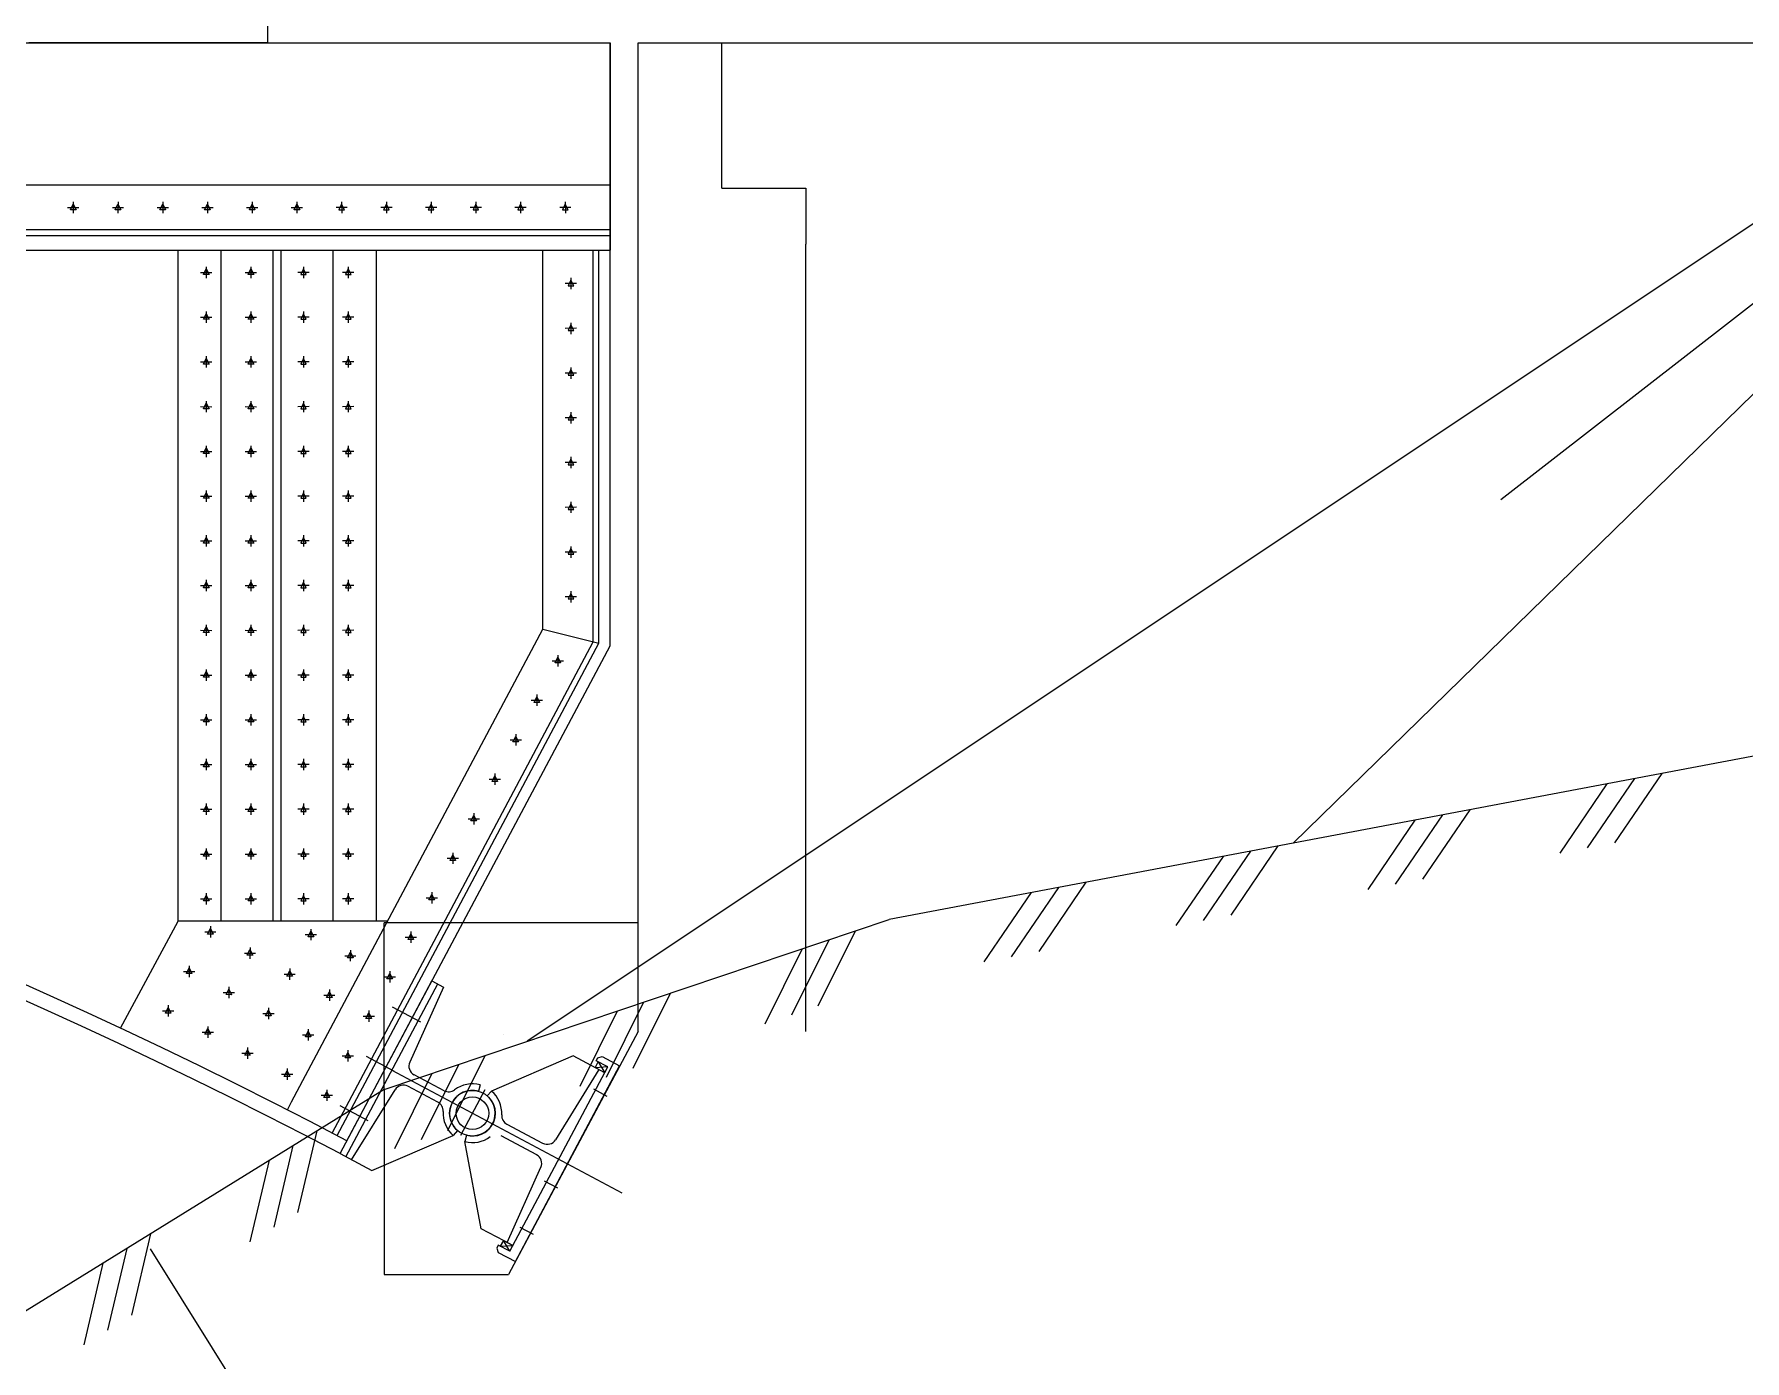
# Model space of a CAD drawing. Header units: millimetres. Extents: x 1931 to 30327, y -2374 to 17555.
# Drawn here: x 17798 to 20857, y -359 to 2013 of the extents above; entities that cross this region are included whole.
import ezdxf

# ---------------------------------------------------------------- set-up
doc = ezdxf.new("R2010")
doc.units = ezdxf.units.MM

msp = doc.modelspace()

# ---------------------------------------------------------------- linework, layer by layer
at = {"color": 4, "linetype": 'ByBlock', "lineweight": -2}
for p, q in [((18214.8, 2028.4), (18214.8, 1997.8)), ((17376.8, 1997.8), (18827.6, 1997.8)), ((17527.6, 1997.8), (18827.6, 1997.8)), ((17734.9, 1997.8), (17974.9, 1997.8)), ((18028.3, 1997.8), (17788.4, 1997.8)), ((18214.8, 1997.8), (17974.9, 1997.8)), ((18214.8, 1997.8), (17974.9, 1997.8)), ((18214.8, 1997.8), (17974.9, 1997.8)), ((18618.9, 1997.8), (18827.6, 1997.8)), ((21357.6, 1997.8), (18679.3, 212.3)), ((18827.6, 1653.2), (18827.6, 1997.8)), ((18827.6, 1997.8), (18827.6, 1753.2)), ((18877.6, 1997.8), (28826.8, 1997.8)), ((18877.6, 344.5), (18877.6, 1997.8)), ((19027.6, 1737.8), (19027.6, 1997.8)), ((20049.1, 566.6), (21515.1, 1997.8)), ((20420.6, 1181.3), (21470.9, 1997.8)), ((18827.6, 1753.2), (18827.6, 1627.2)), ((18827.6, 1753.2), (18827.6, 1654.2)), ((18827.6, 1743.2), (17126.8, 1743.2)), ((17867.7, 1713.2), (17867.6, 1693.1)), ((17947.7, 1713.2), (17947.6, 1693.1)), ((18027.7, 1713.2), (18027.6, 1693.1)), ((18107.7, 1713.2), (18107.6, 1693.1)), ((18187.7, 1713.2), (18187.6, 1693.1)), ((18267.7, 1713.2), (18267.6, 1693.1)), ((18347.6, 1713.2), (18347.7, 1693.1)), ((18427.6, 1713.2), (18427.7, 1693.1)), ((18507.6, 1713.2), (18507.7, 1693.1)), ((18587.6, 1713.2), (18587.7, 1693.1)), ((18667.6, 1713.2), (18667.7, 1693.1)), ((18747.6, 1713.2), (18747.7, 1693.1)), ((19027.6, 1737.8), (19177.6, 1737.8)), ((19177.6, 1737.8), (19177.6, 1637.8)), ((17857.6, 1703.2), (17877.7, 1703.1)), ((17862.6, 1699.3), (17867.6, 1709.3)), ((17872.6, 1699.3), (17862.6, 1699.3)), ((17867.6, 1709.3), (17872.6, 1699.3)), ((17937.6, 1703.2), (17957.7, 1703.1)), ((17942.6, 1699.3), (17947.6, 1709.3)), ((17952.6, 1699.3), (17942.6, 1699.3)), ((17947.6, 1709.3), (17952.6, 1699.3)), ((18017.6, 1703.2), (18037.7, 1703.1)), ((18022.6, 1699.3), (18027.6, 1709.3)), ((18032.6, 1699.3), (18022.6, 1699.3)), ((18027.6, 1709.3), (18032.6, 1699.3)), ((18097.6, 1703.2), (18117.7, 1703.1)), ((18102.6, 1699.3), (18107.6, 1709.3)), ((18112.6, 1699.3), (18102.6, 1699.3)), ((18107.6, 1709.3), (18112.6, 1699.3)), ((18177.6, 1703.2), (18197.7, 1703.1)), ((18182.6, 1699.3), (18187.6, 1709.3)), ((18192.6, 1699.3), (18182.6, 1699.3)), ((18187.6, 1709.3), (18192.6, 1699.3)), ((18257.6, 1703.2), (18277.7, 1703.1)), ((18262.6, 1699.3), (18267.6, 1709.3)), ((18272.6, 1699.3), (18262.6, 1699.3)), ((18267.6, 1709.3), (18272.6, 1699.3)), ((18357.7, 1703.2), (18337.6, 1703.1)), ((18347.6, 1709.3), (18342.6, 1699.3)), ((18342.6, 1699.3), (18352.6, 1699.3)), ((18352.6, 1699.3), (18347.6, 1709.3)), ((18437.7, 1703.2), (18417.6, 1703.1)), ((18427.6, 1709.3), (18422.6, 1699.3)), ((18422.6, 1699.3), (18432.6, 1699.3)), ((18432.6, 1699.3), (18427.6, 1709.3)), ((18517.7, 1703.2), (18497.6, 1703.1)), ((18507.6, 1709.3), (18502.6, 1699.3)), ((18502.6, 1699.3), (18512.6, 1699.3)), ((18512.6, 1699.3), (18507.6, 1709.3)), ((18597.7, 1703.2), (18577.6, 1703.1)), ((18587.6, 1709.3), (18582.6, 1699.3)), ((18582.6, 1699.3), (18592.6, 1699.3)), ((18592.6, 1699.3), (18587.6, 1709.3)), ((18677.7, 1703.2), (18657.6, 1703.1)), ((18667.6, 1709.3), (18662.6, 1699.3)), ((18662.6, 1699.3), (18672.6, 1699.3)), ((18672.6, 1699.3), (18667.6, 1709.3)), ((18757.7, 1703.2), (18737.6, 1703.1)), ((18747.6, 1709.3), (18742.6, 1699.3)), ((18742.6, 1699.3), (18752.6, 1699.3)), ((18752.6, 1699.3), (18747.6, 1709.3)), ((13826.8, 1653.2), (18827.6, 1653.2)), ((18827.6, 1663.2), (17126.8, 1663.2)), ((18827.6, 919.4), (18827.6, 1653.2)), ((13826.8, 1627.2), (18827.6, 1627.2)), ((18055.1, 427.2), (18055.1, 1627.2)), ((18132.4, 427.2), (18132.4, 1627.2)), ((18225.4, 427.2), (18225.4, 1627.2)), ((18239.4, 427.2), (18239.4, 1627.2)), ((18332.4, 427.2), (18332.4, 1627.2)), ((18409.7, 427.2), (18409.7, 1627.2)), ((18707.6, 949.4), (18707.6, 1627.2)), ((18797.6, 926.9), (18797.6, 1627.2)), ((18807.6, 924.4), (18807.6, 1627.2)), ((19177.6, 230.1), (19177.6, 1637.8)), ((18100.4, 1583.3), (18105.4, 1593.3)), ((18105.4, 1597.2), (18105.4, 1577.1)), ((18105.4, 1593.3), (18110.4, 1583.3)), ((18180.4, 1583.3), (18185.4, 1593.3)), ((18185.4, 1597.2), (18185.4, 1577.1)), ((18185.4, 1593.3), (18190.4, 1583.3)), ((18279.4, 1593.3), (18274.4, 1583.3)), ((18279.4, 1597.2), (18279.4, 1577.1)), ((18284.4, 1583.3), (18279.4, 1593.3)), ((18359.4, 1593.3), (18354.4, 1583.3)), ((18359.4, 1597.2), (18359.4, 1577.1)), ((18364.4, 1583.3), (18359.4, 1593.3)), ((18095.3, 1587.2), (18115.5, 1587.1)), ((18110.4, 1583.3), (18100.4, 1583.3)), ((18175.3, 1587.2), (18195.5, 1587.1)), ((18190.4, 1583.3), (18180.4, 1583.3)), ((18289.5, 1587.2), (18269.3, 1587.1)), ((18274.4, 1583.3), (18284.4, 1583.3)), ((18369.5, 1587.2), (18349.3, 1587.1)), ((18354.4, 1583.3), (18364.4, 1583.3)), ((18767.6, 1567.2), (18747.5, 1567.1)), ((18757.5, 1573.3), (18752.6, 1563.3)), ((18752.6, 1563.3), (18762.6, 1563.3)), ((18757.5, 1577.2), (18757.6, 1557)), ((18762.6, 1563.3), (18757.5, 1573.3)), ((18095.3, 1507.2), (18115.5, 1507.1)), ((18100.4, 1503.3), (18105.4, 1513.3)), ((18110.4, 1503.3), (18100.4, 1503.3)), ((18105.4, 1517.2), (18105.4, 1497.1)), ((18105.4, 1513.3), (18110.4, 1503.3)), ((18175.3, 1507.2), (18195.5, 1507.1)), ((18180.4, 1503.3), (18185.4, 1513.3)), ((18190.4, 1503.3), (18180.4, 1503.3)), ((18185.4, 1517.2), (18185.4, 1497.1)), ((18185.4, 1513.3), (18190.4, 1503.3)), ((18289.5, 1507.2), (18269.3, 1507.1)), ((18279.4, 1513.3), (18274.4, 1503.3)), ((18274.4, 1503.3), (18284.4, 1503.3)), ((18279.4, 1517.2), (18279.4, 1497.1)), ((18284.4, 1503.3), (18279.4, 1513.3)), ((18369.5, 1507.2), (18349.3, 1507.1)), ((18359.4, 1513.3), (18354.4, 1503.3)), ((18354.4, 1503.3), (18364.4, 1503.3)), ((18359.4, 1517.2), (18359.4, 1497.1)), ((18364.4, 1503.3), (18359.4, 1513.3)), ((18767.6, 1487.2), (18747.5, 1487.1)), ((18757.5, 1493.3), (18752.6, 1483.3)), ((18752.6, 1483.3), (18762.6, 1483.3)), ((18757.5, 1497.2), (18757.6, 1477)), ((18762.6, 1483.3), (18757.5, 1493.3)), ((18095.3, 1427.2), (18115.5, 1427.1)), ((18100.4, 1423.3), (18105.4, 1433.3)), ((18110.4, 1423.3), (18100.4, 1423.3)), ((18105.4, 1437.2), (18105.4, 1417.1)), ((18105.4, 1433.3), (18110.4, 1423.3)), ((18175.3, 1427.2), (18195.5, 1427.1)), ((18180.4, 1423.3), (18185.4, 1433.3)), ((18190.4, 1423.3), (18180.4, 1423.3)), ((18185.4, 1437.2), (18185.4, 1417.1)), ((18185.4, 1433.3), (18190.4, 1423.3)), ((18289.5, 1427.2), (18269.3, 1427.1)), ((18279.4, 1433.3), (18274.4, 1423.3)), ((18274.4, 1423.3), (18284.4, 1423.3)), ((18279.4, 1437.2), (18279.4, 1417.1)), ((18284.4, 1423.3), (18279.4, 1433.3)), ((18369.5, 1427.2), (18349.3, 1427.1)), ((18359.4, 1433.3), (18354.4, 1423.3)), ((18354.4, 1423.3), (18364.4, 1423.3)), ((18359.4, 1437.2), (18359.4, 1417.1)), ((18364.4, 1423.3), (18359.4, 1433.3)), ((18757.5, 1413.3), (18752.6, 1403.3)), ((18757.5, 1417.2), (18757.6, 1397)), ((18762.6, 1403.3), (18757.5, 1413.3)), ((18767.6, 1407.2), (18747.5, 1407.1)), ((18752.6, 1403.3), (18762.6, 1403.3)), ((18095.3, 1347.2), (18115.5, 1347.1)), ((18100.4, 1343.3), (18105.4, 1353.3)), ((18105.4, 1357.2), (18105.4, 1337.1)), ((18105.4, 1353.3), (18110.4, 1343.3)), ((18175.3, 1347.2), (18195.5, 1347.1)), ((18180.4, 1343.3), (18185.4, 1353.3)), ((18185.4, 1357.2), (18185.4, 1337.1)), ((18185.4, 1353.3), (18190.4, 1343.3)), ((18289.5, 1347.2), (18269.3, 1347.1)), ((18279.4, 1353.3), (18274.4, 1343.3)), ((18279.4, 1357.2), (18279.4, 1337.1)), ((18284.4, 1343.3), (18279.4, 1353.3)), ((18369.5, 1347.2), (18349.3, 1347.1)), ((18359.4, 1353.3), (18354.4, 1343.3)), ((18359.4, 1357.2), (18359.4, 1337.1)), ((18364.4, 1343.3), (18359.4, 1353.3)), ((18110.4, 1343.3), (18100.4, 1343.3)), ((18190.4, 1343.3), (18180.4, 1343.3)), ((18274.4, 1343.3), (18284.4, 1343.3)), ((18354.4, 1343.3), (18364.4, 1343.3)), ((18767.6, 1327.2), (18747.5, 1327.1)), ((18757.5, 1333.3), (18752.6, 1323.3)), ((18752.6, 1323.3), (18762.6, 1323.3)), ((18757.5, 1337.2), (18757.6, 1317)), ((18762.6, 1323.3), (18757.5, 1333.3)), ((18095.3, 1267.2), (18115.5, 1267.1)), ((18100.4, 1263.3), (18105.4, 1273.3)), ((18110.4, 1263.3), (18100.4, 1263.3)), ((18105.4, 1277.2), (18105.4, 1257.1)), ((18105.4, 1273.3), (18110.4, 1263.3)), ((18175.3, 1267.2), (18195.5, 1267.1)), ((18180.4, 1263.3), (18185.4, 1273.3)), ((18190.4, 1263.3), (18180.4, 1263.3)), ((18185.4, 1277.2), (18185.4, 1257.1)), ((18185.4, 1273.3), (18190.4, 1263.3)), ((18289.5, 1267.2), (18269.3, 1267.1)), ((18279.4, 1273.3), (18274.4, 1263.3)), ((18274.4, 1263.3), (18284.4, 1263.3)), ((18279.4, 1277.2), (18279.4, 1257.1)), ((18284.4, 1263.3), (18279.4, 1273.3)), ((18369.5, 1267.2), (18349.3, 1267.1)), ((18359.4, 1273.3), (18354.4, 1263.3)), ((18354.4, 1263.3), (18364.4, 1263.3)), ((18359.4, 1277.2), (18359.4, 1257.1)), ((18364.4, 1263.3), (18359.4, 1273.3)), ((18757.5, 1257.2), (18757.6, 1237.1)), ((18767.6, 1247.2), (18747.5, 1247.1)), ((18757.5, 1253.3), (18752.6, 1243.3)), ((18752.6, 1243.3), (18762.6, 1243.3)), ((18762.6, 1243.3), (18757.5, 1253.3)), ((18100.4, 1183.3), (18105.4, 1193.3)), ((18105.4, 1197.2), (18105.4, 1177.1)), ((18105.4, 1193.3), (18110.4, 1183.3)), ((18180.4, 1183.3), (18185.4, 1193.3)), ((18185.4, 1197.2), (18185.4, 1177.1)), ((18185.4, 1193.3), (18190.4, 1183.3)), ((18279.4, 1193.3), (18274.4, 1183.3)), ((18279.4, 1197.2), (18279.4, 1177.1)), ((18284.4, 1183.3), (18279.4, 1193.3)), ((18359.4, 1193.3), (18354.4, 1183.3)), ((18359.4, 1197.2), (18359.4, 1177.1)), ((18364.4, 1183.3), (18359.4, 1193.3)), ((18095.3, 1187.2), (18115.5, 1187.1)), ((18110.4, 1183.3), (18100.4, 1183.3)), ((18175.3, 1187.2), (18195.5, 1187.1)), ((18190.4, 1183.3), (18180.4, 1183.3)), ((18289.5, 1187.2), (18269.3, 1187.1)), ((18274.4, 1183.3), (18284.4, 1183.3)), ((18369.5, 1187.2), (18349.3, 1187.1)), ((18354.4, 1183.3), (18364.4, 1183.3)), ((18767.6, 1167.2), (18747.5, 1167.1)), ((18757.5, 1173.3), (18752.6, 1163.3)), ((18752.6, 1163.3), (18762.6, 1163.3)), ((18757.5, 1177.2), (18757.6, 1157.1)), ((18762.6, 1163.3), (18757.5, 1173.3)), ((23126.8, 1147.8), (19326.8, 430.2)), ((18095.3, 1107.2), (18115.5, 1107.1)), ((18100.4, 1103.3), (18105.4, 1113.3)), ((18110.4, 1103.3), (18100.4, 1103.3)), ((18105.4, 1117.2), (18105.4, 1097.1)), ((18105.4, 1113.3), (18110.4, 1103.3)), ((18175.3, 1107.2), (18195.5, 1107.1)), ((18180.4, 1103.3), (18185.4, 1113.3)), ((18190.4, 1103.3), (18180.4, 1103.3)), ((18185.4, 1117.2), (18185.4, 1097.1)), ((18185.4, 1113.3), (18190.4, 1103.3)), ((18289.5, 1107.2), (18269.3, 1107.1)), ((18279.4, 1113.3), (18274.4, 1103.3)), ((18274.4, 1103.3), (18284.4, 1103.3)), ((18279.4, 1117.2), (18279.4, 1097.1)), ((18284.4, 1103.3), (18279.4, 1113.3)), ((18369.5, 1107.2), (18349.3, 1107.1)), ((18359.4, 1113.3), (18354.4, 1103.3)), ((18354.4, 1103.3), (18364.4, 1103.3)), ((18359.4, 1117.2), (18359.4, 1097.1)), ((18364.4, 1103.3), (18359.4, 1113.3)), ((18767.6, 1087.2), (18747.5, 1087.1)), ((18757.5, 1093.3), (18752.6, 1083.3)), ((18752.6, 1083.3), (18762.6, 1083.3)), ((18757.5, 1097.2), (18757.6, 1077.1)), ((18762.6, 1083.3), (18757.5, 1093.3)), ((18095.3, 1027.2), (18115.5, 1027.1)), ((18100.4, 1023.3), (18105.4, 1033.3)), ((18110.4, 1023.3), (18100.4, 1023.3)), ((18105.4, 1037.2), (18105.4, 1017.1)), ((18105.4, 1033.3), (18110.4, 1023.3)), ((18175.3, 1027.2), (18195.5, 1027.1)), ((18180.4, 1023.3), (18185.4, 1033.3)), ((18190.4, 1023.3), (18180.4, 1023.3)), ((18185.4, 1037.2), (18185.4, 1017.1)), ((18185.4, 1033.3), (18190.4, 1023.3)), ((18289.5, 1027.2), (18269.3, 1027.1)), ((18279.4, 1033.3), (18274.4, 1023.3)), ((18274.4, 1023.3), (18284.4, 1023.3)), ((18279.4, 1037.2), (18279.4, 1017.1)), ((18284.4, 1023.3), (18279.4, 1033.3)), ((18369.5, 1027.2), (18349.3, 1027.1)), ((18359.4, 1033.3), (18354.4, 1023.3)), ((18354.4, 1023.3), (18364.4, 1023.3)), ((18359.4, 1037.2), (18359.4, 1017.1)), ((18364.4, 1023.3), (18359.4, 1033.3)), ((18757.5, 1013.3), (18752.6, 1003.3)), ((18757.5, 1017.2), (18757.6, 997.1)), ((18762.6, 1003.3), (18757.5, 1013.3)), ((18767.6, 1007.2), (18747.5, 1007.1)), ((18752.6, 1003.3), (18762.6, 1003.3)), ((18100.4, 943.3), (18105.4, 953.3)), ((18105.4, 957.2), (18105.4, 937.1)), ((18105.4, 953.3), (18110.4, 943.3)), ((18180.4, 943.3), (18185.4, 953.3)), ((18185.4, 957.2), (18185.4, 937.1)), ((18185.4, 953.3), (18190.4, 943.3)), ((18258.1, 103.9), (18707.6, 949.4)), ((18279.4, 953.3), (18274.4, 943.3)), ((18279.4, 957.2), (18279.4, 937.1)), ((18284.4, 943.3), (18279.4, 953.3)), ((18359.4, 953.3), (18354.4, 943.3)), ((18359.4, 957.2), (18359.4, 937.1)), ((18364.4, 943.3), (18359.4, 953.3)), ((18707.6, 949.4), (18807.6, 924.4)), ((18095.3, 947.2), (18115.5, 947.1)), ((18110.4, 943.3), (18100.4, 943.3)), ((18175.3, 947.2), (18195.5, 947.1)), ((18190.4, 943.3), (18180.4, 943.3)), ((18289.5, 947.2), (18269.3, 947.1)), ((18274.4, 943.3), (18284.4, 943.3)), ((18330.5, 48.3), (18797.6, 926.9)), ((18339.4, 43.8), (18807.6, 924.4)), ((18369.5, 947.2), (18349.3, 947.1)), ((18354.4, 943.3), (18364.4, 943.3)), ((18357.1, 34.4), (18827.6, 919.4)), ((18724.1, 892.8), (18744.2, 892.7)), ((18729.2, 888.9), (18734.2, 898.9)), ((18739.2, 888.9), (18729.2, 888.9)), ((18734.2, 902.8), (18734.1, 882.7)), ((18734.2, 898.9), (18739.2, 888.9)), ((18095.3, 867.2), (18115.5, 867.1)), ((18100.4, 863.3), (18105.4, 873.3)), ((18110.4, 863.3), (18100.4, 863.3)), ((18105.4, 877.2), (18105.4, 857.1)), ((18105.4, 873.3), (18110.4, 863.3)), ((18175.3, 867.2), (18195.5, 867.1)), ((18180.4, 863.3), (18185.4, 873.3)), ((18190.4, 863.3), (18180.4, 863.3)), ((18185.4, 877.2), (18185.4, 857.1)), ((18185.4, 873.3), (18190.4, 863.3)), ((18289.5, 867.2), (18269.3, 867.1)), ((18279.4, 873.3), (18274.4, 863.3)), ((18274.4, 863.3), (18284.4, 863.3)), ((18279.4, 877.2), (18279.4, 857.1)), ((18284.4, 863.3), (18279.4, 873.3)), ((18369.5, 867.2), (18349.3, 867.1)), ((18359.4, 873.3), (18354.4, 863.3)), ((18354.4, 863.3), (18364.4, 863.3)), ((18359.4, 877.2), (18359.4, 857.1)), ((18364.4, 863.3), (18359.4, 873.3)), ((18691.6, 818.2), (18696.6, 828.2)), ((18696.6, 832.2), (18696.6, 812)), ((18696.6, 828.2), (18701.6, 818.2)), ((18105.4, 797.2), (18105.4, 777.1)), ((18185.4, 797.2), (18185.4, 777.1)), ((18279.4, 797.2), (18279.4, 777.1)), ((18359.4, 797.2), (18359.4, 777.1)), ((18686.5, 822.1), (18706.7, 822.1)), ((18701.6, 818.2), (18691.6, 818.2)), ((18095.3, 787.2), (18115.5, 787.1)), ((18100.4, 783.3), (18105.4, 793.3)), ((18110.4, 783.3), (18100.4, 783.3)), ((18105.4, 793.3), (18110.4, 783.3)), ((18175.3, 787.2), (18195.5, 787.1)), ((18180.4, 783.3), (18185.4, 793.3)), ((18190.4, 783.3), (18180.4, 783.3)), ((18185.4, 793.3), (18190.4, 783.3)), ((18289.5, 787.2), (18269.3, 787.1)), ((18279.4, 793.3), (18274.4, 783.3)), ((18274.4, 783.3), (18284.4, 783.3)), ((18284.4, 783.3), (18279.4, 793.3)), ((18369.5, 787.2), (18349.3, 787.1)), ((18359.4, 793.3), (18354.4, 783.3)), ((18354.4, 783.3), (18364.4, 783.3)), ((18364.4, 783.3), (18359.4, 793.3)), ((18649, 751.5), (18669.1, 751.4)), ((18654, 747.6), (18659.1, 757.6)), ((18664, 747.6), (18654, 747.6)), ((18659.1, 761.6), (18659, 741.4)), ((18659.1, 757.6), (18664, 747.6)), ((18095.3, 707.2), (18115.5, 707.1)), ((18100.4, 703.3), (18105.4, 713.3)), ((18105.4, 717.2), (18105.4, 697.1)), ((18105.4, 713.3), (18110.4, 703.3)), ((18175.3, 707.2), (18195.5, 707.1)), ((18180.4, 703.3), (18185.4, 713.3)), ((18185.4, 717.2), (18185.4, 697.1)), ((18185.4, 713.3), (18190.4, 703.3)), ((18289.5, 707.2), (18269.3, 707.1)), ((18279.4, 713.3), (18274.4, 703.3)), ((18279.4, 717.2), (18279.4, 697.1)), ((18284.4, 703.3), (18279.4, 713.3)), ((18369.5, 707.2), (18349.3, 707.1)), ((18359.4, 713.3), (18354.4, 703.3)), ((18359.4, 717.2), (18359.4, 697.1)), ((18364.4, 703.3), (18359.4, 713.3)), ((18110.4, 703.3), (18100.4, 703.3)), ((18190.4, 703.3), (18180.4, 703.3)), ((18274.4, 703.3), (18284.4, 703.3)), ((18354.4, 703.3), (18364.4, 703.3)), ((18611.4, 680.8), (18631.6, 680.8)), ((18616.5, 677), (18621.5, 687)), ((18626.5, 677), (18616.5, 677)), ((18621.5, 690.9), (18621.5, 670.7)), ((18621.5, 687), (18626.5, 677)), ((20575.6, 558.1), (20660.2, 682)), ((20624.8, 567.4), (20709.3, 691.3)), ((20526.5, 548.8), (20611, 672.7)), ((18095.3, 627.2), (18115.5, 627.1)), ((18100.4, 623.3), (18105.4, 633.3)), ((18110.4, 623.3), (18100.4, 623.3)), ((18105.4, 637.3), (18105.4, 617.1)), ((18105.4, 633.3), (18110.4, 623.3)), ((18175.3, 627.2), (18195.5, 627.1)), ((18180.4, 623.3), (18185.4, 633.3)), ((18190.4, 623.3), (18180.4, 623.3)), ((18185.4, 637.3), (18185.4, 617.1)), ((18185.4, 633.3), (18190.4, 623.3)), ((18289.5, 627.2), (18269.3, 627.1)), ((18279.4, 633.3), (18274.4, 623.3)), ((18274.4, 623.3), (18284.4, 623.3)), ((18279.4, 637.3), (18279.4, 617.1)), ((18284.4, 623.3), (18279.4, 633.3)), ((18369.5, 627.2), (18349.3, 627.1)), ((18359.4, 633.3), (18354.4, 623.3)), ((18354.4, 623.3), (18364.4, 623.3)), ((18359.4, 637.3), (18359.4, 617.1)), ((18364.4, 623.3), (18359.4, 633.3)), ((18578.9, 606.3), (18583.9, 616.3)), ((18583.9, 620.3), (18583.9, 600.1)), ((18583.9, 616.3), (18588.9, 606.3)), ((20232.3, 493.3), (20316.8, 617.2)), ((20281.4, 502.5), (20366, 626.4)), ((18573.8, 610.2), (18594, 610.2)), ((18588.9, 606.3), (18578.9, 606.3)), ((20183.2, 484), (20267.7, 607.9)), ((18100.4, 543.3), (18105.4, 553.3)), ((18105.4, 557.3), (18105.4, 537.1)), ((18105.4, 553.3), (18110.4, 543.3)), ((18180.4, 543.3), (18185.4, 553.3)), ((18185.4, 557.3), (18185.4, 537.1)), ((18185.4, 553.3), (18190.4, 543.3)), ((18279.4, 553.3), (18274.4, 543.3)), ((18279.4, 557.3), (18279.4, 537.1)), ((18284.4, 543.3), (18279.4, 553.3)), ((18359.4, 553.3), (18354.4, 543.3)), ((18359.4, 557.3), (18359.4, 537.1)), ((18364.4, 543.3), (18359.4, 553.3)), ((19889, 428.4), (19973.5, 552.3)), ((19938.1, 437.7), (20022.7, 561.6)), ((18095.3, 547.2), (18115.5, 547.1)), ((18110.4, 543.3), (18100.4, 543.3)), ((18175.3, 547.2), (18195.5, 547.1)), ((18190.4, 543.3), (18180.4, 543.3)), ((18289.5, 547.2), (18269.3, 547.1)), ((18274.4, 543.3), (18284.4, 543.3)), ((18369.5, 547.2), (18349.3, 547.1)), ((18354.4, 543.3), (18364.4, 543.3)), ((18536.3, 539.6), (18556.5, 539.5)), ((18541.4, 535.7), (18546.4, 545.7)), ((18551.4, 535.7), (18541.4, 535.7)), ((18546.4, 549.6), (18546.4, 529.5)), ((18546.4, 545.7), (18551.4, 535.7)), ((19839.8, 419.1), (19924.4, 543)), ((19594.8, 372.9), (19679.3, 496.8)), ((18095.3, 467.2), (18115.5, 467.1)), ((18100.4, 463.3), (18105.4, 473.3)), ((18110.4, 463.3), (18100.4, 463.3)), ((18105.4, 477.3), (18105.4, 457.1)), ((18105.4, 473.3), (18110.4, 463.3)), ((18175.3, 467.2), (18195.5, 467.1)), ((18180.4, 463.3), (18185.4, 473.3)), ((18190.4, 463.3), (18180.4, 463.3)), ((18185.4, 477.3), (18185.4, 457.1)), ((18185.4, 473.3), (18190.4, 463.3)), ((18289.5, 467.2), (18269.3, 467.1)), ((18279.4, 473.3), (18274.4, 463.3)), ((18274.4, 463.3), (18284.4, 463.3)), ((18279.4, 477.3), (18279.4, 457.1)), ((18284.4, 463.3), (18279.4, 473.3)), ((18369.5, 467.2), (18349.3, 467.1)), ((18359.4, 473.3), (18354.4, 463.3)), ((18354.4, 463.3), (18364.4, 463.3)), ((18359.4, 477.3), (18359.4, 457.1)), ((18364.4, 463.3), (18359.4, 473.3)), ((18498.7, 468.9), (18518.9, 468.9)), ((18503.8, 465.1), (18508.8, 475.1)), ((18513.8, 465), (18503.8, 465.1)), ((18508.8, 479), (18508.8, 458.8)), ((18508.8, 475.1), (18513.8, 465)), ((19496.5, 354.3), (19581.1, 478.2)), ((19545.7, 363.6), (19630.2, 487.5)), ((18423.6, 126.2), (19326.8, 430.2)), ((17952.3, 235.7), (18055.1, 427.2)), ((18430, 427.2), (18055.1, 427.2)), ((18102.7, 407.9), (18122.9, 407.8)), ((18107.8, 404), (18112.8, 414)), ((18117.8, 404), (18107.8, 404)), ((18112.8, 417.9), (18112.8, 397.8)), ((18112.8, 414), (18117.8, 404)), ((18282.5, 403.1), (18302.7, 403)), ((18287.6, 399.2), (18292.6, 409.2)), ((18297.6, 399.2), (18287.6, 399.2)), ((18292.6, 413.1), (18292.6, 393)), ((18292.6, 409.2), (18297.6, 399.2)), ((18877.6, 423.9), (18423.6, 423.9)), ((18423.6, 126.2), (18423.6, 423.9)), ((18461.2, 398.3), (18481.3, 398.3)), ((18466.3, 394.4), (18471.3, 404.4)), ((18471.3, 408.4), (18471.2, 388.2)), ((18471.3, 404.4), (18476.3, 394.4)), ((19200, 275.6), (19266.7, 410)), ((18173.6, 370.2), (18193.8, 370.1)), ((18178.7, 366.3), (18183.7, 376.3)), ((18183.8, 380.2), (18183.7, 360)), ((18183.7, 376.3), (18188.7, 366.3)), ((18358.1, 361.5), (18363.2, 371.5)), ((18363.2, 375.4), (18363.1, 355.3)), ((18363.2, 371.5), (18368.1, 361.5)), ((18476.3, 394.4), (18466.3, 394.4)), ((19105.2, 243.7), (19171.9, 378.1)), ((19152.6, 259.7), (19219.3, 394)), ((18064.8, 337.2), (18085, 337.2)), ((18069.9, 333.4), (18074.9, 343.4)), ((18074.9, 347.3), (18074.9, 327.1)), ((18074.9, 343.4), (18079.9, 333.3)), ((18188.7, 366.3), (18178.7, 366.3)), ((18249.6, 328.6), (18254.7, 338.6)), ((18254.7, 342.5), (18254.6, 322.3)), ((18254.7, 338.6), (18259.6, 328.5)), ((18353.1, 365.4), (18373.2, 365.3)), ((18368.1, 361.5), (18358.1, 361.5)), ((18433.7, 337.7), (18433.7, 317.6)), ((18877.6, 230.1), (18877.6, 344.5)), ((18079.9, 333.3), (18069.9, 333.4)), ((18145.8, 309.6), (18145.8, 289.4)), ((18244.6, 332.4), (18264.7, 332.4)), ((18259.6, 328.5), (18249.6, 328.6)), ((18344.8, 11.4), (18509.1, 320.4)), ((18355.1, 5.9), (18519.4, 314.9)), ((18423.6, 327.7), (18443.8, 327.6)), ((18428.7, 323.8), (18433.7, 333.8)), ((18438.7, 323.8), (18428.7, 323.8)), ((18433.7, 333.8), (18438.7, 323.8)), ((18529.7, 309.4), (18469.4, 175)), ((18509.1, 320.4), (18529.7, 309.4)), ((18037.3, 276.7), (18037.3, 256.5)), ((18135.7, 299.5), (18155.9, 299.5)), ((18140.8, 295.7), (18145.8, 305.6)), ((18150.8, 295.6), (18140.8, 295.7)), ((18145.8, 305.6), (18150.8, 295.6)), ((18315.5, 294.7), (18335.7, 294.7)), ((18320.6, 290.9), (18325.6, 300.8)), ((18330.6, 290.8), (18320.6, 290.9)), ((18325.6, 304.8), (18325.6, 284.6)), ((18325.6, 300.8), (18330.6, 290.8)), ((18821.5, 148.2), (18888.2, 282.6)), ((18868.9, 164.2), (18935.6, 298.5)), ((18027.2, 266.6), (18047.4, 266.6)), ((18032.3, 262.7), (18037.3, 272.7)), ((18042.3, 262.7), (18032.3, 262.7)), ((18037.3, 272.7), (18042.3, 262.7)), ((18206.6, 261.8), (18226.8, 261.8)), ((18211.7, 257.9), (18216.7, 267.9)), ((18221.7, 257.9), (18211.7, 257.9)), ((18216.8, 271.9), (18216.7, 251.7)), ((18216.7, 267.9), (18221.7, 257.9)), ((18386.1, 257), (18406.2, 257)), ((18391.1, 253.2), (18396.2, 263.1)), ((18401.1, 253.1), (18391.1, 253.2)), ((18396.2, 267.1), (18396.1, 246.9)), ((18396.2, 263.1), (18401.1, 253.1)), ((18489.2, 246.6), (18438.8, 273.4)), ((18774.1, 132.3), (18840.8, 266.6)), ((18098.2, 228.9), (18118.3, 228.9)), ((18103.2, 225), (18108.3, 235)), ((18113.2, 225), (18103.2, 225)), ((18108.3, 239), (18108.2, 218.8)), ((18108.3, 235), (18113.2, 225)), ((18277.6, 224.1), (18297.7, 224.1)), ((18282.7, 220.2), (18287.7, 230.2)), ((18292.7, 220.2), (18282.7, 220.2)), ((18287.7, 234.2), (18287.6, 214)), ((18287.7, 230.2), (18292.7, 220.2)), ((18637, 224.4), (18637, 224.3)), ((18877.6, 230.1), (18645.7, -204.7)), ((18169.1, 191.2), (18189.3, 191.1)), ((18174.2, 187.3), (18179.2, 197.3)), ((18184.2, 187.3), (18174.2, 187.3)), ((18179.2, 201.3), (18179.2, 181.1)), ((18179.2, 197.3), (18184.2, 187.3)), ((18348.5, 186.4), (18368.7, 186.4)), ((18353.6, 182.5), (18358.6, 192.5)), ((18358.6, 196.5), (18358.6, 176.3)), ((18358.6, 192.5), (18363.6, 182.5)), ((18442.2, 158.3), (18391.9, 185.1)), ((18537.7, 52.7), (18604.4, 187.1)), ((18761.4, 186.2), (18615.8, 123.4)), ((18802.6, 164.3), (18761.4, 186.2)), ((18805.7, 182.5), (18813.6, 184.9)), ((18813.6, 184.9), (18844.5, 168.5)), ((18240, 153.5), (18260.2, 153.4)), ((18245.1, 149.6), (18250.1, 159.6)), ((18250.1, 163.5), (18250.1, 143.4)), ((18250.1, 159.6), (18255.1, 149.6)), ((18363.6, 182.5), (18353.6, 182.5)), ((18437.5, 160.8), (18848.8, -58.6)), ((18443, 20.8), (18509.6, 155.2)), ((18490.3, 36.8), (18557, 171.1)), ((18648.3, -163.2), (18823.5, 166.4)), ((18658.3, -181.7), (18844.5, 168.5)), ((18807.8, 161.6), (18730.1, 36.4)), ((18801, 165.1), (18806.5, 175.4)), ((18823.5, 166.4), (18801, 165.1)), ((18818.1, 156.1), (18802.6, 164.3)), ((18802.9, 177.3), (18805.7, 182.5)), ((18823.5, 166.4), (18802.9, 177.3)), ((18806.5, 175.4), (18818.1, 156.1)), ((18423.6, 126.2), (14576.8, -2252.2)), ((18255.1, 149.6), (18245.1, 149.6)), ((18321, 125.8), (18321, 105.7)), ((18365.4, 0.4), (18443.1, 125.6)), ((18423.6, 126.2), (18423.6, 64.4)), ((18423.6, 126.2), (18423.6, -204.7)), ((18519.8, 103.3), (18466.1, 131.8)), ((18530.7, 123.9), (18477.1, 152.4)), ((18603.5, 125.3), (18560.4, 44.1)), ((18595.2, 134.4), (18592.1, 123.1)), ((18595.2, 134.4), (18592.1, 123.1)), ((18615.8, 123.4), (18608.1, 114.6)), ((18615.8, 123.4), (18608.1, 114.6)), ((18797.8, 127.2), (18821.8, 114.4)), ((18250.5, 89.6), (18258.1, 103.9)), ((18310.9, 115.8), (18331.1, 115.7)), ((18316, 111.9), (18321, 121.9)), ((18326, 111.9), (18316, 111.9)), ((18321, 121.9), (18326, 111.9)), ((18395.2, 70), (18345, 96.8)), ((18643.1, 64.2), (18707, 30.2)), ((18269.2, -93.9), (18303.7, 52.1)), ((18401.5, -18.7), (18547.1, 44)), ((18554.7, 52.9), (18547.1, 44)), ((18554.7, 52.9), (18547.1, 44)), ((18570.8, 44.3), (18567.7, 33.1)), ((18570.8, 44.3), (18567.7, 33.1)), ((18597.1, -122.8), (18567.7, 33.1)), ((18632.1, 43.6), (18696.1, 9.6)), ((18226.7, -120.2), (18261.1, 25.8)), ((18344.8, 11.4), (18360.3, 3.2)), ((18360.3, 3.2), (18401.5, -18.7)), ((18184.2, -146.5), (18218.6, -0.5)), ((18643.5, -147.4), (18703.8, -13)), ((18734.2, -50.3), (18710.1, -37.5)), ((18666.3, -119.9), (18690.4, -132.7)), ((17972.1, -277.7), (18006.5, -131.7)), ((18638.3, -144.7), (18597.1, -122.8)), ((18627.7, -152.2), (18625, -157.4)), ((18648.3, -163.2), (18627.7, -152.2)), ((18636.8, -143.8), (18631.3, -154.1)), ((18631.3, -154.1), (18653.8, -152.9)), ((18648.3, -163.2), (18636.8, -143.8)), ((18638.3, -144.7), (18653.8, -152.9)), ((18653.8, -152.9), (18638.3, -144.7)), ((17929.5, -304), (17964, -158)), ((18004.9, -158.6), (18217.3, -497.6)), ((18625, -157.4), (18627.4, -165.3)), ((18627.4, -165.3), (18658.3, -181.7)), ((17887, -330.3), (17921.4, -184.3)), ((18423.6, -204.7), (18645.7, -204.7))]:
    msp.add_line(p, q, dxfattribs=at)
for radius in [40.8, 40.8, 29.2]:
    msp.add_circle((18581.4, 83.7), radius, dxfattribs=at)
for centre, radius, start, end in [((13849.8, -8519.5), 9668.7, 62.21484, 90.13692), ((13849.8, -8519.5), 9642.7, 62.21484, 90.13692), ((18485.3, 167.9), 17.5, 155.8141, 242), ((18457.9, 116.4), 17.5, 62, 148.1859), ((18539, 139.4), 17.5, 242, 307.3757), ((18581.4, 83.7), 40.8, 74.8396, 229.1604), ((18581.4, 83.7), 40.8, 74.8396, 229.1604), ((18581.4, 83.7), 52.5, 74.8396, 127.3757), ((18581.4, 83.7), 52.5, 356.6243, 49.1604), ((18511.6, 87.9), 17.5, 356.6243, 62), ((18581.4, 83.7), 40.8, 254.8396, 49.1604), ((18581.4, 83.7), 40.8, 254.8396, 49.1604), ((18581.4, 83.7), 52.5, 176.6243, 229.1604), ((18651.3, 79.6), 17.5, 176.6243, 242), ((18581.4, 83.7), 52.5, 254.8396, 307.3757), ((18715.3, 45.6), 17.5, 242, 328.1859), ((18687.9, -5.9), 17.5, 335.8141, 62)]:
    msp.add_arc(centre, radius, start, end, dxfattribs=at)

doc.saveas('drawing.dxf')
